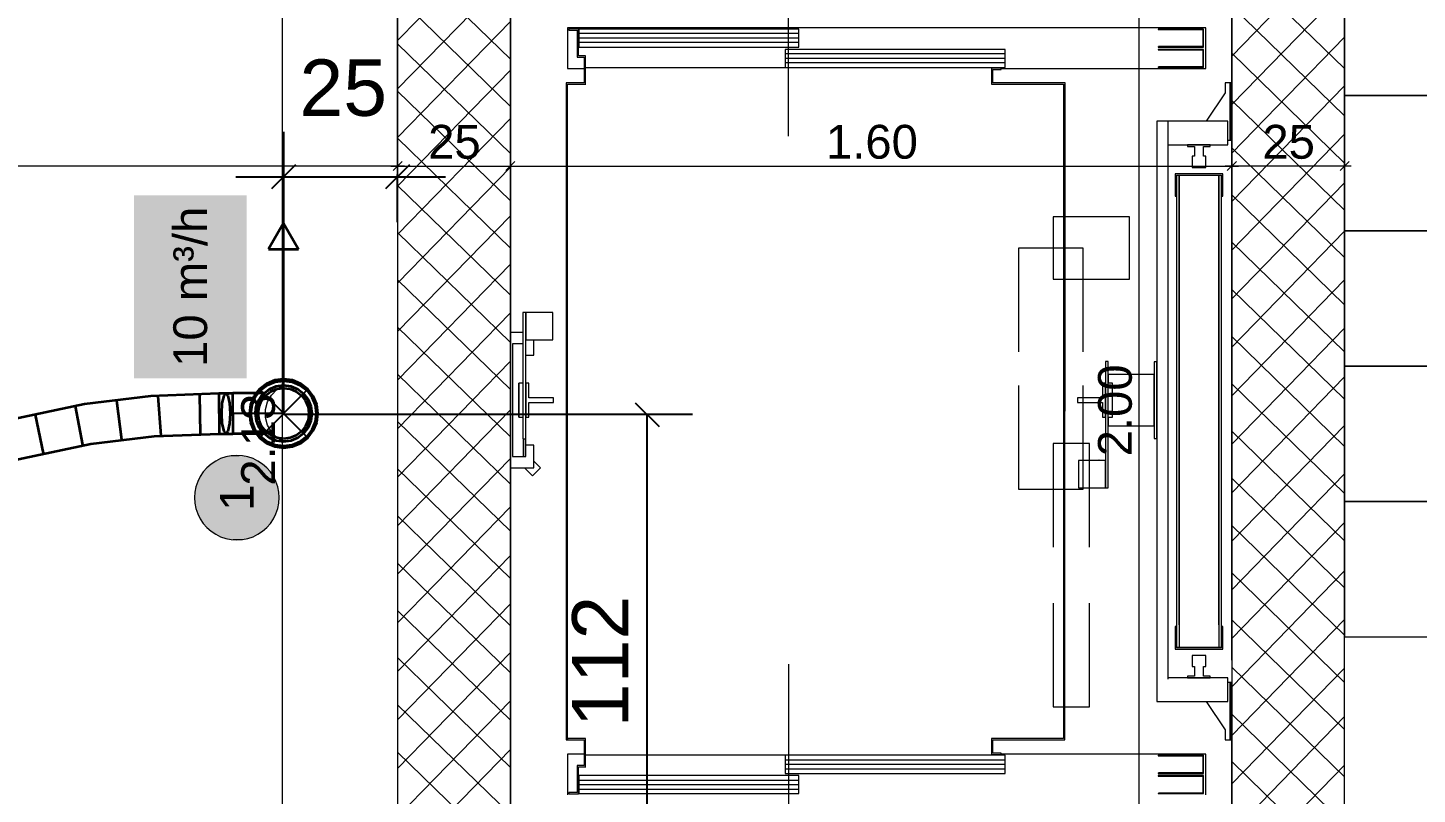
# Model space of a CAD drawing. Extents: x 0 to 1189, y 0 to 841.
# Drawn here: x 310.9 to 372.6, y 492.2 to 526.1 of the extents above; entities that cross this region are included whole.
import ezdxf
from ezdxf.lldxf.tags import DXFTag

# ---------------------------------------------------------------- set-up
doc = ezdxf.new("R2010")
doc.units = 0
doc.linetypes.add('_Hiddenline_', pattern=[3, 2, -1])
doc.layers.get('0').update_dxf_attribs({"lineweight": 35})
for name, color, linetype, lineweight in [('00-Referenzpunkte_IMPORT Neu', 7, 'Continuous', 25), ('211.5 Stahlbeton Kontur', 7, 'Continuous', 25), ('211.5 Stahlbeton Schraffur', 7, 'Continuous', 25), ('214.4 Treppen', 7, 'Continuous', 25), ('261.0 Aufzüge', 7, 'Continuous', 25), ('Bemassung', 7, 'Continuous', 25)]:
    doc.layers.add(name, color=color, linetype=linetype, lineweight=lineweight)
for name, color, linetype, lineweight, true_color in [('L_Auslass', 7, 'Continuous', 35, 0xababab), ('L_Mass', 5, 'Continuous', 25, 0x0000ff), ('L_Zuluft', 1, 'Continuous', 35, 0xff0000), ('L_Zuluft_eingelegt', 1, 'fein_strichliert', 35, 0xff0000)]:
    doc.layers.add(name, color=color, linetype=linetype, lineweight=lineweight, true_color=true_color)
doc.styles.get("Standard").update_dxf_attribs({"font": 'arial.ttf'})
tags = doc.linetypes.add('fein_strichliert', pattern=[4, 1, -2, 1]).pattern_tags.tags
tags[8:9] = [DXFTag(74, 4), DXFTag(75, 0), DXFTag(340, '0'), DXFTag(46, 0.0), DXFTag(50, 0.0), DXFTag(44, 0.0), DXFTag(45, 0.0)]
tags[6:7] = [DXFTag(74, 4), DXFTag(75, 0), DXFTag(340, '0'), DXFTag(46, 0.0), DXFTag(50, 0.0), DXFTag(44, 0.0), DXFTag(45, 0.0)]
tags[4:5] = [DXFTag(74, 4), DXFTag(75, 0), DXFTag(340, '0'), DXFTag(46, 0.0), DXFTag(50, 0.0), DXFTag(44, 0.0), DXFTag(45, 0.0)]
tags = doc.linetypes.add('STRICHPUNKT2', pattern=[12.7, 6.35, -3.175, 0, -3.175]).pattern_tags.tags
tags[10:11] = [DXFTag(74, 4), DXFTag(75, 0), DXFTag(340, '0'), DXFTag(46, 0.0), DXFTag(50, 0.0), DXFTag(44, 0.0), DXFTag(45, 0.0)]
tags[8:9] = [DXFTag(74, 4), DXFTag(75, 0), DXFTag(340, '0'), DXFTag(46, 0.0), DXFTag(50, 0.0), DXFTag(44, 0.0), DXFTag(45, 0.0)]
tags[6:7] = [DXFTag(74, 4), DXFTag(75, 0), DXFTag(340, '0'), DXFTag(46, 0.0), DXFTag(50, 0.0), DXFTag(44, 0.0), DXFTag(45, 0.0)]
tags[4:5] = [DXFTag(74, 4), DXFTag(75, 0), DXFTag(340, '0'), DXFTag(46, 0.0), DXFTag(50, 0.0), DXFTag(44, 0.0), DXFTag(45, 0.0)]

# ---------------------------------------------------------------- blocks, each defined once
blk = doc.blocks.new('Referenz-A0SO6TOG06', base_point=(4.401, 96.704))
at = {"layer": '00-Referenzpunkte_IMPORT Neu', "color": 0, "lineweight": 13}
blk.add_line((332.34, 494.135), (332.34, 484.135), dxfattribs=at)
at = {"layer": '211.5 Stahlbeton Kontur', "color": 0, "lineweight": 18}
for p, q in [((332.339, 484.136), (332.339, 534.136)), ((369.337, 484.135), (369.339, 534.135)), ((327.339, 529.136), (327.337, 484.137)), ((364.339, 529.135), (364.337, 489.135))]:
    blk.add_line(p, q, dxfattribs=at)
at = {"layer": '211.5 Stahlbeton Schraffur', "color": 0, "lineweight": 13}
for p, q in [((332.339, 524.741), (322.682, 534.137)), ((369.338, 524.321), (359.251, 534.135)), ((327.338, 525.569), (332.339, 530.708)), ((364.338, 524.879), (369.339, 530.019)), ((327.338, 523.418), (332.339, 528.557)), ((364.338, 522.728), (369.339, 527.868)), ((332.339, 522.649), (327.339, 527.514)), ((369.338, 522.228), (364.339, 527.092)), ((327.338, 521.267), (332.339, 526.406)), ((364.338, 520.577), (369.339, 525.716)), ((332.339, 520.556), (327.338, 525.421)), ((369.338, 520.135), (364.338, 525)), ((327.338, 519.116), (332.339, 524.255)), ((332.339, 518.463), (327.338, 523.328)), ((364.338, 518.426), (369.338, 523.565)), ((369.338, 518.042), (364.338, 522.907)), ((327.338, 516.965), (332.339, 522.104)), ((364.338, 516.275), (369.338, 521.414)), ((332.339, 516.37), (327.338, 521.235)), ((369.338, 515.949), (364.338, 520.814)), ((327.338, 514.814), (332.339, 519.953)), ((332.339, 514.277), (327.338, 519.142)), ((364.338, 514.124), (369.338, 519.263)), ((369.338, 513.857), (364.338, 518.721)), ((327.338, 512.663), (332.339, 517.802)), ((332.339, 512.184), (327.338, 517.05)), ((364.338, 511.973), (369.338, 517.112)), ((369.338, 511.764), (364.338, 516.629)), ((327.338, 510.512), (332.339, 515.651)), ((332.339, 510.092), (327.338, 514.957)), ((364.338, 509.822), (369.338, 514.961)), ((369.338, 509.671), (364.338, 514.536)), ((327.338, 508.36), (332.339, 513.5)), ((332.339, 507.999), (327.338, 512.864)), ((364.338, 507.671), (369.338, 512.81)), ((369.338, 507.578), (364.338, 512.443)), ((327.338, 506.209), (332.339, 511.349)), ((332.339, 505.906), (327.338, 510.771)), ((364.338, 505.52), (369.338, 510.659)), ((369.338, 505.486), (364.338, 510.35)), ((327.338, 504.058), (332.339, 509.198)), ((332.339, 503.813), (327.338, 508.679)), ((364.338, 503.369), (369.338, 508.508)), ((369.338, 503.393), (364.338, 508.258)), ((327.338, 501.907), (332.339, 507.047)), ((332.339, 501.72), (327.338, 506.586)), ((364.338, 501.218), (369.338, 506.357)), ((369.338, 501.3), (364.338, 506.165)), ((327.338, 499.756), (332.339, 504.896)), ((332.339, 499.627), (327.338, 504.493)), ((364.338, 499.067), (369.338, 504.206)), ((369.338, 499.207), (364.338, 504.072)), ((327.338, 497.605), (332.339, 502.745)), ((332.339, 497.535), (327.338, 502.4)), ((364.338, 496.915), (369.338, 502.055)), ((369.338, 497.115), (364.338, 501.979)), ((327.338, 495.454), (332.339, 500.594)), ((332.339, 495.442), (327.338, 500.308)), ((364.338, 494.764), (369.338, 499.904)), ((369.338, 495.022), (364.338, 499.886)), ((327.338, 493.303), (332.339, 498.443)), ((332.339, 493.349), (327.338, 498.215)), ((364.337, 492.613), (369.338, 497.752)), ((369.337, 492.929), (364.338, 497.794)), ((327.337, 491.152), (332.339, 496.292)), ((332.339, 491.256), (327.338, 496.122)), ((364.337, 490.462), (369.338, 495.601)), ((369.337, 490.836), (364.338, 495.701)), ((327.337, 489.001), (332.339, 494.141)), ((332.339, 489.163), (327.338, 494.029)), ((360.275, 484.135), (369.338, 493.45)), ((369.337, 488.744), (364.338, 493.608))]:
    blk.add_line(p, q, dxfattribs=at)
at = {"layer": '214.4 Treppen', "color": 0, "lineweight": 13}
for p, q in [((369.338, 529.135), (369.338, 523.135)), ((395.338, 523.135), (369.338, 523.135)), ((369.338, 523.135), (369.338, 517.135)), ((369.338, 523.135), (395.338, 523.135)), ((395.338, 517.135), (369.338, 517.135)), ((369.338, 517.135), (369.338, 511.135)), ((369.338, 517.135), (395.338, 517.135)), ((395.338, 511.135), (369.338, 511.135)), ((369.338, 511.135), (369.338, 505.135)), ((369.338, 511.135), (395.338, 511.135)), ((395.338, 505.135), (369.338, 505.135)), ((369.338, 505.135), (369.338, 499.135)), ((369.338, 505.135), (395.338, 505.135)), ((369.338, 499.135), (395.338, 499.135))]:
    blk.add_line(p, q, dxfattribs=at)
at = {"layer": '261.0 Aufzüge', "color": 0, "lineweight": 13}
for p, q in [((344.68, 521.325), (344.68, 531.925)), ((332.34, 529.125), (332.34, 512.625)), ((332.34, 490.125), (332.34, 529.125)), ((364.339, 523.685), (364.339, 529.125)), ((364.339, 529.125), (364.339, 490.125)), ((363.179, 526.125), (334.879, 526.125)), ((334.88, 526.125), (334.88, 524.325)), ((335.36, 526.085), (334.93, 526.085)), ((334.93, 526.085), (334.93, 526.025)), ((334.93, 526.025), (335.3, 526.025)), ((335.3, 526.025), (335.3, 524.825)), ((335.36, 524.885), (335.36, 526.085)), ((335.38, 526.075), (335.38, 525.275)), ((345.13, 525.875), (335.38, 525.875)), ((345.13, 525.675), (335.38, 525.675)), ((345.129, 526.075), (335.381, 526.075)), ((345.129, 525.275), (345.129, 526.075)), ((363.079, 526.075), (361.079, 526.075)), ((361.079, 526.075), (361.079, 526.055)), ((361.079, 526.055), (363.059, 526.055)), ((363.06, 526.055), (363.06, 525.295)), ((363.079, 525.275), (363.079, 526.075)), ((363.179, 524.325), (363.179, 526.125)), ((345.13, 525.475), (335.38, 525.475)), ((335.38, 525.275), (345.128, 525.275)), ((354.279, 525.175), (344.531, 525.175)), ((344.531, 525.175), (344.531, 524.375)), ((354.279, 524.375), (354.279, 525.175)), ((361.079, 525.295), (361.079, 525.275)), ((361.079, 525.275), (363.079, 525.275)), ((363.079, 525.175), (361.079, 525.175)), ((361.079, 525.175), (361.079, 525.155)), ((361.079, 525.155), (363.059, 525.155)), ((363.06, 525.295), (361.08, 525.295)), ((363.06, 525.155), (363.06, 524.395)), ((363.079, 524.375), (363.079, 525.175)), ((335.3, 524.825), (335.62, 524.825)), ((335.679, 524.885), (335.359, 524.885)), ((335.62, 524.825), (335.62, 523.685)), ((335.679, 523.625), (335.679, 524.885)), ((354.279, 524.975), (344.529, 524.975)), ((354.279, 524.775), (344.529, 524.775)), ((354.279, 524.575), (344.529, 524.575)), ((334.88, 524.325), (335.62, 524.325)), ((353.71, 524.355), (335.68, 524.355)), ((344.531, 524.375), (354.279, 524.375)), ((354.11, 524.335), (353.68, 524.335)), ((353.68, 524.335), (353.68, 523.625)), ((353.71, 524.335), (353.71, 524.355)), ((353.739, 524.275), (354.109, 524.275)), ((353.739, 523.685), (353.739, 524.275)), ((354.11, 524.275), (354.11, 524.335)), ((354.11, 524.325), (363.18, 524.325)), ((361.079, 524.395), (361.079, 524.375)), ((361.079, 524.375), (363.079, 524.375)), ((363.06, 524.395), (361.08, 524.395)), ((335.62, 523.685), (334.82, 523.685)), ((334.82, 523.685), (334.82, 494.575)), ((334.88, 523.635), (334.881, 523.635)), ((334.88, 523.625), (335.68, 523.625)), ((334.88, 494.635), (334.88, 523.625)), ((353.68, 523.625), (356.88, 523.625)), ((356.94, 523.685), (353.74, 523.685)), ((356.879, 523.635), (356.88, 523.635)), ((356.879, 523.625), (356.879, 494.635)), ((356.89, 523.625), (356.891, 523.625)), ((356.939, 494.575), (356.94, 523.685)), ((364.039, 523.245), (363.205, 521.985)), ((364.039, 523.685), (364.039, 523.245)), ((364.26, 523.685), (364.04, 523.685)), ((364.339, 523.685), (364.259, 523.685)), ((364.26, 521.145), (364.26, 523.685)), ((364.26, 523.685), (364.26, 521.145)), ((364.339, 521.145), (364.339, 523.685)), ((361.519, 521.985), (361.019, 521.985)), ((361.019, 521.985), (361.019, 496.275)), ((361.519, 497.265), (361.519, 521.985)), ((364.159, 521.985), (361.519, 521.985)), ((364.159, 520.945), (364.159, 521.985)), ((361.519, 520.945), (364.159, 520.945)), ((362.879, 520.945), (362.379, 520.945)), ((362.379, 520.945), (362.379, 520.875)), ((362.379, 520.875), (362.679, 520.875)), ((362.679, 520.875), (362.679, 520.445)), ((363.379, 520.945), (362.879, 520.945)), ((363.079, 520.445), (363.079, 520.875)), ((363.079, 520.875), (363.379, 520.875)), ((363.379, 520.875), (363.379, 520.945)), ((364.159, 521.145), (364.259, 521.145)), ((364.26, 521.145), (364.34, 521.145)), ((364.339, 498.105), (364.339, 521.145)), ((362.679, 520.445), (362.579, 520.445)), ((362.579, 520.445), (362.579, 519.945)), ((363.179, 520.445), (363.079, 520.445)), ((363.179, 519.945), (363.179, 520.445)), ((363.94, 519.665), (361.82, 519.665)), ((361.82, 519.665), (361.82, 518.665)), ((361.999, 519.585), (361.879, 519.585)), ((361.88, 519.605), (363.88, 519.605)), ((361.88, 518.665), (361.88, 519.605)), ((361.88, 519.585), (361.88, 498.655)), ((361.999, 499.665), (361.999, 519.585)), ((363.759, 519.585), (361.999, 519.585)), ((361.999, 519.585), (361.999, 498.675)), ((362.579, 519.945), (363.179, 519.945)), ((363.759, 499.665), (363.759, 519.585)), ((363.759, 519.585), (363.759, 498.675)), ((363.88, 519.585), (363.76, 519.585)), ((363.88, 519.605), (363.88, 518.665)), ((363.88, 498.675), (363.88, 519.585)), ((363.94, 518.665), (363.94, 519.665)), ((361.82, 518.665), (361.88, 518.665)), ((363.88, 518.665), (363.94, 518.665)), ((359.799, 517.745), (356.419, 517.745)), ((356.42, 517.745), (356.42, 514.985)), ((359.799, 514.985), (359.799, 517.745)), ((354.879, 516.365), (354.879, 511.775)), ((357.74, 516.365), (354.88, 516.365)), ((357.74, 511.775), (357.74, 516.365)), ((356.42, 514.985), (359.8, 514.985)), ((332.899, 513.505), (332.899, 507.905)), ((333.02, 513.505), (332.9, 513.505)), ((333.02, 507.905), (333.02, 513.505)), ((333.02, 513.505), (333.02, 512.305)), ((334.22, 513.505), (333.02, 513.505)), ((334.22, 512.305), (334.22, 513.505)), ((332.899, 512.625), (332.339, 512.625)), ((332.34, 512.625), (332.34, 506.625)), ((332.899, 512.125), (332.439, 512.125)), ((332.44, 512.125), (332.44, 507.125)), ((333.02, 512.305), (334.22, 512.305)), ((333.379, 511.625), (333.379, 512.305)), ((333.02, 511.625), (333.38, 511.625)), ((358.739, 511.345), (358.739, 505.745)), ((358.86, 511.345), (358.74, 511.345)), ((358.86, 505.745), (358.86, 511.345)), ((361.019, 511.325), (360.899, 511.325)), ((360.9, 511.325), (360.9, 507.925)), ((361.019, 507.925), (361.019, 511.325)), ((332.899, 510.375), (332.719, 510.375)), ((332.72, 510.375), (332.72, 508.875)), ((332.72, 510.375), (332.72, 508.875)), ((332.72, 508.875), (332.72, 510.375)), ((333.16, 510.375), (333.02, 510.375)), ((333.02, 510.375), (333.02, 508.875)), ((333.16, 509.725), (333.16, 510.375)), ((354.879, 510.275), (354.879, 505.685)), ((357.74, 505.685), (357.74, 510.275)), ((358.739, 510.375), (358.599, 510.375)), ((358.6, 510.375), (358.6, 509.725)), ((358.739, 508.875), (358.739, 510.375)), ((360.9, 510.765), (358.86, 510.765)), ((358.86, 510.765), (358.86, 510.375)), ((359.04, 510.375), (358.86, 510.375)), ((359.04, 508.875), (359.04, 510.375)), ((360.9, 508.485), (360.9, 510.765)), ((334.259, 509.725), (333.159, 509.725)), ((334.259, 509.525), (334.259, 509.725)), ((357.499, 509.725), (357.499, 509.525)), ((358.6, 509.725), (357.5, 509.725)), ((333.16, 509.525), (334.26, 509.525)), ((333.16, 508.875), (333.16, 509.525)), ((357.499, 509.525), (358.599, 509.525)), ((358.6, 509.525), (358.6, 508.875)), ((332.72, 508.875), (332.9, 508.875)), ((333.02, 508.875), (333.16, 508.875)), ((358.6, 508.875), (358.74, 508.875)), ((358.86, 508.875), (359.04, 508.875)), ((358.86, 508.875), (358.86, 508.485)), ((358.86, 508.485), (360.9, 508.485)), ((332.899, 507.905), (333.019, 507.905)), ((332.92, 507.125), (332.92, 507.905)), ((332.92, 507.905), (332.92, 507.125)), ((333.02, 507.125), (333.02, 507.905)), ((360.9, 507.925), (361.02, 507.925)), ((333.379, 507.625), (333.019, 507.625)), ((333.379, 506.625), (333.379, 507.625)), ((358.02, 507.705), (356.42, 507.705)), ((356.42, 507.705), (356.42, 503.115)), ((358.02, 503.115), (358.02, 507.705)), ((332.34, 506.625), (332.34, 490.125)), ((332.34, 506.625), (333.38, 506.625)), ((332.44, 507.125), (332.92, 507.125)), ((332.92, 507.125), (333.02, 507.125)), ((332.966, 506.625), (333.32, 506.271)), ((333.32, 506.272), (333.674, 506.626)), ((333.673, 506.625), (333.379, 506.919)), ((358.739, 506.945), (357.539, 506.945)), ((357.54, 506.945), (357.54, 505.745)), ((358.439, 506.979), (358.405, 506.945)), ((358.473, 506.945), (358.439, 506.979)), ((358.739, 505.745), (358.739, 506.945)), ((354.879, 505.685), (357.739, 505.685)), ((357.54, 505.745), (358.74, 505.745)), ((358.739, 505.745), (358.859, 505.745)), ((356.42, 500.625), (356.42, 496.035)), ((358.02, 496.035), (358.02, 500.625)), ((361.82, 499.595), (361.82, 498.595)), ((361.88, 499.595), (361.82, 499.595)), ((361.88, 498.655), (361.88, 499.595)), ((363.88, 499.595), (363.88, 498.655)), ((363.94, 499.595), (363.88, 499.595)), ((363.94, 498.595), (363.94, 499.595)), ((361.82, 498.595), (363.94, 498.595)), ((361.88, 498.675), (362, 498.675)), ((363.88, 498.655), (361.88, 498.655)), ((361.999, 498.675), (363.759, 498.675)), ((363.759, 498.675), (363.879, 498.675)), ((363.179, 498.315), (362.579, 498.315)), ((362.579, 498.315), (362.579, 497.815)), ((363.179, 497.815), (363.179, 498.315)), ((344.68, 497.925), (344.68, 487.325)), ((362.679, 497.385), (362.379, 497.385)), ((362.379, 497.385), (362.379, 497.315)), ((362.579, 497.815), (362.679, 497.815)), ((362.679, 497.815), (362.679, 497.385)), ((363.079, 497.815), (363.179, 497.815)), ((363.079, 497.385), (363.079, 497.815)), ((363.379, 497.385), (363.079, 497.385)), ((363.379, 497.315), (363.379, 497.385)), ((364.159, 497.315), (361.519, 497.315)), ((362.379, 497.315), (362.879, 497.315)), ((362.879, 497.315), (363.379, 497.315)), ((364.159, 496.275), (364.159, 497.315)), ((364.26, 497.115), (364.16, 497.115)), ((364.339, 497.115), (364.259, 497.115)), ((364.26, 494.575), (364.26, 497.115)), ((364.26, 497.115), (364.26, 494.575)), ((364.339, 494.575), (364.339, 497.115)), ((361.019, 496.275), (361.519, 496.275)), ((361.519, 496.275), (364.159, 496.275)), ((363.206, 496.275), (364.04, 495.015)), ((356.42, 496.035), (358.02, 496.035)), ((364.039, 495.015), (364.039, 494.575)), ((334.82, 494.575), (334.88, 494.575)), ((335.679, 494.635), (334.879, 494.635)), ((334.88, 494.635), (334.88, 494.575)), ((334.88, 494.575), (335.62, 494.575)), ((335.62, 494.575), (335.62, 493.435)), ((335.679, 493.375), (335.679, 494.635)), ((356.879, 494.635), (353.679, 494.635)), ((353.68, 494.635), (353.68, 493.925)), ((353.739, 493.985), (353.739, 494.575)), ((353.739, 494.575), (356.939, 494.575)), ((356.89, 494.635), (356.891, 494.635)), ((364.039, 494.575), (364.259, 494.575)), ((364.26, 494.575), (364.34, 494.575)), ((364.339, 489.135), (364.339, 494.575)), ((335.62, 493.935), (334.88, 493.935)), ((334.88, 493.935), (334.88, 492.135)), ((335.679, 493.905), (353.709, 493.905)), ((344.53, 493.685), (354.28, 493.685)), ((354.279, 493.885), (344.531, 493.885)), ((344.531, 493.885), (344.531, 493.085)), ((353.68, 493.925), (354.11, 493.925)), ((353.71, 493.905), (353.71, 493.925)), ((354.11, 493.985), (353.74, 493.985)), ((363.179, 493.935), (354.109, 493.935)), ((354.11, 493.925), (354.11, 493.985)), ((354.279, 493.085), (354.279, 493.885)), ((363.079, 493.885), (361.079, 493.885)), ((361.079, 493.885), (361.079, 493.865)), ((361.079, 493.865), (363.059, 493.865)), ((363.06, 493.865), (363.06, 493.105)), ((363.079, 493.085), (363.079, 493.885)), ((363.179, 492.135), (363.179, 493.935)), ((335.3, 493.435), (335.3, 492.235)), ((335.62, 493.435), (335.3, 493.435)), ((335.36, 492.175), (335.36, 493.375)), ((335.36, 493.375), (335.68, 493.375)), ((344.53, 493.485), (354.28, 493.485)), ((344.53, 493.285), (354.28, 493.285)), ((344.531, 493.085), (354.279, 493.085)), ((361.079, 493.105), (361.079, 493.085)), ((361.079, 493.085), (363.079, 493.085)), ((363.06, 493.105), (361.08, 493.105)), ((335.38, 492.985), (335.38, 492.185)), ((335.38, 492.785), (345.13, 492.785)), ((335.38, 492.585), (345.13, 492.585)), ((345.129, 492.985), (335.381, 492.985)), ((345.129, 492.185), (345.129, 492.985)), ((363.079, 492.985), (361.079, 492.985)), ((361.079, 492.985), (361.079, 492.965)), ((361.079, 492.965), (363.059, 492.965)), ((363.06, 492.965), (363.06, 492.205)), ((363.079, 492.185), (363.079, 492.985)), ((335.3, 492.235), (334.93, 492.235)), ((334.93, 492.235), (334.93, 492.175)), ((334.93, 492.175), (335.36, 492.175)), ((335.38, 492.385), (345.13, 492.385)), ((335.38, 492.185), (345.128, 492.185)), ((361.079, 492.205), (361.079, 492.185)), ((361.079, 492.185), (363.079, 492.185)), ((363.06, 492.205), (361.08, 492.205))]:
    blk.add_line(p, q, dxfattribs=at)
at = {"layer": 'Bemassung', "color": 0, "lineweight": 13}
for p, q in [((332.339, 519.626), (332.339, 532.136)), ((369.339, 532.135), (369.339, 519.626)), ((322.23, 486.537), (322.23, 529.136)), ((360.23, 489.135), (360.23, 529.135)), ((327.339, 527.136), (327.339, 519.626)), ((327.339, 519.626), (327.339, 527.136)), ((332.339, 519.626), (332.339, 527.136)), ((364.339, 519.626), (364.339, 527.135)), ((364.339, 527.135), (364.339, 519.626)), ((327.139, 519.801), (327.539, 520.201)), ((327.539, 520.201), (327.139, 519.801)), ((332.539, 520.201), (332.139, 519.801)), ((332.139, 519.801), (332.539, 520.201)), ((364.139, 519.801), (364.539, 520.201)), ((364.539, 520.201), (364.139, 519.801)), ((369.139, 519.801), (369.539, 520.201)), ((327.339, 520.001), (259.139, 520.001)), ((327.039, 520.001), (327.339, 520.001)), ((327.639, 520.001), (327.339, 520.001)), ((327.339, 520.001), (332.339, 520.001)), ((332.039, 520.001), (332.339, 520.001)), ((332.339, 520.001), (364.339, 520.001)), ((332.339, 520.001), (332.639, 520.001)), ((364.339, 520.001), (364.039, 520.001)), ((364.339, 520.001), (364.639, 520.001)), ((369.339, 520.001), (364.339, 520.001)), ((369.639, 520.001), (369.339, 520.001))]:
    blk.add_line(p, q, dxfattribs=at)
at = {"layer": 'Bemassung', "color": 0, "linetype": 'Continuous', "lineweight": 13, "ltscale": 0.13, "char_height": 1.5, "attachment_point": 1}
for s, insert in [('{\\fArial;25}', (328.695, 521.828)), ('{\\fArial;1.60}', (346.337, 521.829)), ('{\\fArial;25}', (365.695, 521.828))]:
    blk.add_mtext(s, dxfattribs=dict(at, insert=insert))
at = {"layer": 'Bemassung', "color": 0, "linetype": 'Continuous', "lineweight": 13, "ltscale": 0.13, "char_height": 1.5, "attachment_point": 1, "rotation": 90}
for s, insert in [('{\\fArial;2.00}', (358.403, 507.133)), ('{\\fArial;2.13}', (320.401, 505.835))]:
    blk.add_mtext(s, dxfattribs=dict(at, insert=insert))
blk = doc.blocks.new('Lüftungsrohr ComfoTube 90_ Rolle à 50 m-A0SO6TOI06', base_point=(196.775, 474.934))
at = {"color": 0, "linetype": 'ByBlock', "lineweight": -2, "ltscale": 0.35}
for p, q in [((313.448, 509.47), (316.4, 509.813)), ((316.4, 509.813), (319.402, 509.934)), ((316.709, 509.801), (316.83, 508.059)), ((318.548, 509.875), (318.588, 508.13)), ((319.402, 509.934), (319.574, 509.934)), ((319.42, 509.816), (319.42, 509.937)), ((319.42, 509.487), (319.42, 509.816)), ((319.624, 509.816), (319.549, 509.487)), ((319.574, 509.934), (319.726, 509.934)), ((319.726, 509.937), (319.624, 509.816)), ((319.828, 509.816), (319.726, 509.937)), ((319.726, 509.934), (319.878, 509.934)), ((319.903, 509.487), (319.828, 509.816)), ((319.878, 509.934), (320.032, 509.934)), ((320.032, 509.816), (320.032, 509.937)), ((320.032, 509.487), (320.032, 509.816)), ((307.757, 508.262), (313.448, 509.47)), ((313.039, 509.358), (313.357, 507.641)), ((314.867, 509.611), (315.093, 507.879)), ((319.42, 509.037), (319.42, 509.487)), ((319.42, 509.037), (319.42, 508.587)), ((319.549, 509.487), (319.522, 509.037)), ((319.522, 509.037), (319.549, 508.587)), ((319.93, 509.037), (319.903, 509.487)), ((319.903, 508.587), (319.93, 509.037)), ((320.032, 509.037), (320.032, 509.487)), ((320.032, 509.037), (320.032, 508.587)), ((311.258, 508.98), (311.616, 507.271)), ((319.42, 508.587), (319.42, 508.257)), ((319.549, 508.587), (319.624, 508.257)), ((319.828, 508.257), (319.903, 508.587)), ((320.032, 508.587), (320.032, 508.257)), ((313.739, 507.697), (316.54, 508.023)), ((316.54, 508.023), (319.438, 508.139)), ((319.42, 508.257), (319.42, 508.137)), ((319.438, 508.139), (319.574, 508.139)), ((319.574, 508.139), (319.726, 508.139)), ((319.624, 508.257), (319.726, 508.137)), ((319.726, 508.137), (319.828, 508.257)), ((319.726, 508.139), (319.878, 508.139)), ((319.878, 508.139), (320.032, 508.139)), ((320.032, 508.257), (320.032, 508.137)), ((308.205, 506.522), (313.739, 507.697))]:
    blk.add_line(p, q, dxfattribs=at)
blk = doc.blocks.new('Zuluft-Tellerventil Zehnder via STH 1-125-A0SO6TPC06', base_point=(320.762, 507.517))
at = {"color": 0, "lineweight": -2}
for p, q in [((321.522, 510.353), (321.207, 510.111)), ((321.889, 510.505), (321.522, 510.353)), ((322.282, 510.557), (321.889, 510.505)), ((321.959, 510.244), (322.282, 510.287)), ((322.282, 510.277), (321.961, 510.234)), ((322.676, 510.505), (322.282, 510.557)), ((322.282, 510.287), (322.606, 510.244)), ((322.603, 510.234), (322.282, 510.277)), ((323.042, 510.353), (322.676, 510.505)), ((323.357, 510.111), (323.042, 510.353)), ((320.966, 509.797), (320.814, 509.43)), ((321.207, 510.111), (320.966, 509.797)), ((321.075, 509.36), (321.2, 509.662)), ((321.208, 509.657), (321.085, 509.358)), ((321.2, 509.662), (321.398, 509.92)), ((321.405, 509.913), (321.208, 509.657)), ((321.308, 509.599), (321.487, 509.832)), ((321.398, 509.92), (321.657, 510.119)), ((321.662, 510.11), (321.405, 509.913)), ((321.487, 509.832), (321.72, 510.011)), ((321.657, 510.119), (321.959, 510.244)), ((321.961, 510.234), (321.662, 510.11)), ((321.72, 510.011), (321.991, 510.123)), ((321.991, 510.123), (322.282, 510.162)), ((322.282, 510.162), (322.573, 510.123)), ((322.573, 510.123), (322.845, 510.011)), ((322.902, 510.11), (322.603, 510.234)), ((322.606, 510.244), (322.907, 510.119)), ((322.845, 510.011), (323.078, 509.832)), ((323.159, 509.913), (322.902, 510.11)), ((322.907, 510.119), (323.166, 509.92)), ((323.078, 509.832), (323.257, 509.599)), ((323.356, 509.657), (323.159, 509.913)), ((323.166, 509.92), (323.365, 509.662)), ((323.48, 509.358), (323.356, 509.657)), ((323.599, 509.797), (323.357, 510.111)), ((323.365, 509.662), (323.49, 509.36)), ((323.75, 509.43), (323.599, 509.797)), ((320.814, 509.43), (320.762, 509.037)), ((320.762, 509.037), (320.814, 508.643)), ((321.032, 509.037), (321.075, 509.36)), ((321.075, 508.713), (321.032, 509.037)), ((321.085, 509.358), (321.042, 509.037)), ((321.042, 509.037), (321.085, 508.716)), ((321.157, 509.037), (321.196, 509.328)), ((321.196, 508.745), (321.157, 509.037)), ((321.196, 509.328), (321.308, 509.599)), ((323.257, 509.599), (323.369, 509.328)), ((323.369, 509.328), (323.407, 509.037)), ((323.407, 509.037), (323.369, 508.745)), ((323.522, 509.037), (323.48, 509.358)), ((323.48, 508.716), (323.522, 509.037)), ((323.49, 509.36), (323.532, 509.037)), ((323.532, 509.037), (323.49, 508.713)), ((323.802, 509.037), (323.75, 509.43)), ((323.75, 508.643), (323.802, 509.037)), ((320.814, 508.643), (320.966, 508.277)), ((321.2, 508.412), (321.075, 508.713)), ((321.085, 508.716), (321.208, 508.417)), ((321.308, 508.474), (321.196, 508.745)), ((321.208, 508.417), (321.405, 508.16)), ((321.487, 508.241), (321.308, 508.474)), ((323.257, 508.474), (323.078, 508.241)), ((323.159, 508.16), (323.356, 508.417)), ((323.369, 508.745), (323.257, 508.474)), ((323.356, 508.417), (323.48, 508.716)), ((323.49, 508.713), (323.365, 508.412)), ((323.599, 508.277), (323.75, 508.643)), ((320.966, 508.277), (321.207, 507.962)), ((321.398, 508.153), (321.2, 508.412)), ((321.207, 507.962), (321.522, 507.72)), ((321.657, 507.954), (321.398, 508.153)), ((321.405, 508.16), (321.662, 507.963)), ((321.72, 508.062), (321.487, 508.241)), ((321.959, 507.829), (321.657, 507.954)), ((321.662, 507.963), (321.961, 507.839)), ((321.991, 507.95), (321.72, 508.062)), ((322.282, 507.787), (321.959, 507.829)), ((321.961, 507.839), (322.282, 507.797)), ((322.282, 507.912), (321.991, 507.95)), ((322.573, 507.95), (322.282, 507.912)), ((322.282, 507.797), (322.603, 507.839)), ((322.606, 507.829), (322.282, 507.787)), ((322.845, 508.062), (322.573, 507.95)), ((322.603, 507.839), (322.902, 507.963)), ((322.907, 507.954), (322.606, 507.829)), ((323.078, 508.241), (322.845, 508.062)), ((322.902, 507.963), (323.159, 508.16)), ((323.166, 508.153), (322.907, 507.954)), ((323.042, 507.72), (323.357, 507.962)), ((323.365, 508.412), (323.166, 508.153)), ((323.357, 507.962), (323.599, 508.277)), ((321.522, 507.72), (321.889, 507.568)), ((321.889, 507.568), (322.282, 507.517)), ((322.282, 507.517), (322.676, 507.568)), ((322.676, 507.568), (323.042, 507.72))]:
    blk.add_line(p, q, dxfattribs=at)
at = {"color": 0, "linetype": 'STRICHPUNKT2', "lineweight": 25, "ltscale": 0.25}
for p, q in [((323.357, 507.962), (321.207, 510.111)), ((321.207, 507.962), (323.357, 510.111)), ((322.282, 509.037), (322.282, 509.037))]:
    blk.add_line(p, q, dxfattribs=at)
blk = doc.blocks.new('Bauteilbeschriftung-A0SO6TPE06', base_point=(315.64, 510.6))
at = {"color": 7, "linetype": 'ByBlock', "lineweight": -2, "ltscale": 0.35, "true_color": 0xffffff}
for points in [[(315.64, 510.6), (320.64, 510.6), (315.64, 518.702)], [(320.64, 510.6), (315.64, 518.702), (320.64, 518.702)]]:
    blk.add_solid(points, dxfattribs=at)
at = {"color": 0, "linetype": 'ByBlock', "lineweight": -2, "ltscale": 0.35, "insert": (317.39, 511.1), "char_height": 1.5, "attachment_point": 1, "rotation": 90}
blk.add_mtext('{\\fArial;10 m³/h}', dxfattribs=at)
blk = doc.blocks.new('Positionsnummer-A0SO6TPG06', base_point=(318.333, 503.43))
at = {"color": 0, "linetype": 'ByBlock', "lineweight": 18, "ltscale": 0.18}
for p, q in [((318.882, 506.63), (318.72, 506.446)), ((319.066, 506.792), (318.882, 506.63)), ((319.27, 506.928), (319.066, 506.792)), ((319.49, 507.037), (319.27, 506.928)), ((319.722, 507.116), (319.49, 507.037)), ((319.963, 507.163), (319.722, 507.116)), ((320.208, 507.18), (319.963, 507.163)), ((320.452, 507.163), (320.208, 507.18)), ((320.693, 507.116), (320.452, 507.163)), ((320.925, 507.037), (320.693, 507.116)), ((321.145, 506.928), (320.925, 507.037)), ((321.349, 506.792), (321.145, 506.928)), ((321.533, 506.63), (321.349, 506.792)), ((321.695, 506.446), (321.533, 506.63)), ((318.475, 506.022), (318.396, 505.79)), ((318.584, 506.242), (318.475, 506.022)), ((318.72, 506.446), (318.584, 506.242)), ((321.831, 506.242), (321.695, 506.446)), ((321.94, 506.022), (321.831, 506.242)), ((322.019, 505.79), (321.94, 506.022)), ((318.349, 505.549), (318.333, 505.305)), ((318.396, 505.79), (318.349, 505.549)), ((322.067, 505.549), (322.019, 505.79)), ((322.083, 505.305), (322.067, 505.549)), ((318.333, 505.305), (318.349, 505.06)), ((318.349, 505.06), (318.396, 504.819)), ((318.396, 504.819), (318.475, 504.587)), ((321.94, 504.587), (322.019, 504.819)), ((322.019, 504.819), (322.067, 505.06)), ((322.067, 505.06), (322.083, 505.305)), ((318.475, 504.587), (318.584, 504.367)), ((318.584, 504.367), (318.72, 504.163)), ((318.72, 504.163), (318.882, 503.979)), ((321.533, 503.979), (321.695, 504.163)), ((321.695, 504.163), (321.831, 504.367)), ((321.831, 504.367), (321.94, 504.587)), ((318.882, 503.979), (319.066, 503.817)), ((319.066, 503.817), (319.27, 503.681)), ((319.27, 503.681), (319.49, 503.572)), ((319.49, 503.572), (319.722, 503.493)), ((319.722, 503.493), (319.963, 503.446)), ((320.452, 503.446), (320.693, 503.493)), ((320.693, 503.493), (320.925, 503.572)), ((320.925, 503.572), (321.145, 503.681)), ((321.145, 503.681), (321.349, 503.817)), ((321.349, 503.817), (321.533, 503.979)), ((319.963, 503.446), (320.208, 503.43)), ((320.208, 503.43), (320.452, 503.446))]:
    blk.add_line(p, q, dxfattribs=at)
at = {"color": 7, "linetype": 'ByBlock', "lineweight": -2, "ltscale": 0.35, "true_color": 0xffffff}
for points in [[(321.616, 506.542), (318.803, 506.542), (321.547, 506.613)], [(318.803, 506.542), (321.547, 506.613), (318.865, 506.613)], [(321.547, 506.613), (318.865, 506.613), (321.481, 506.681)], [(318.865, 506.613), (321.481, 506.681), (318.938, 506.681)], [(321.481, 506.681), (318.938, 506.681), (321.405, 506.744)], [(318.938, 506.681), (321.405, 506.744), (319.006, 506.744)], [(321.405, 506.744), (319.006, 506.744), (321.333, 506.804)], [(319.006, 506.744), (321.333, 506.804), (319.086, 506.804)], [(321.333, 506.804), (319.086, 506.804), (321.25, 506.86)], [(319.086, 506.804), (321.25, 506.86), (319.161, 506.86)], [(321.25, 506.86), (319.161, 506.86), (321.173, 506.912)], [(319.161, 506.86), (321.173, 506.912), (319.247, 506.912)], [(321.173, 506.912), (319.247, 506.912), (321.084, 506.96)], [(319.247, 506.912), (321.084, 506.96), (319.326, 506.96)], [(321.084, 506.96), (319.326, 506.96), (321.002, 507.003)], [(319.326, 506.96), (321.002, 507.003), (319.419, 507.003)], [(321.002, 507.003), (319.419, 507.003), (320.907, 507.041)], [(319.419, 507.003), (320.907, 507.041), (319.501, 507.041)], [(320.907, 507.041), (319.501, 507.041), (320.824, 507.075)], [(319.501, 507.041), (320.824, 507.075), (319.599, 507.075)], [(320.824, 507.075), (319.599, 507.075), (320.723, 507.105)], [(319.599, 507.075), (320.723, 507.105), (319.684, 507.105)], [(320.723, 507.105), (319.684, 507.105), (320.638, 507.129)], [(319.684, 507.105), (320.638, 507.129), (319.788, 507.129)], [(320.638, 507.129), (319.788, 507.129), (320.53, 507.149)], [(319.788, 507.129), (320.53, 507.149), (319.871, 507.149)], [(320.53, 507.149), (319.871, 507.149), (320.448, 507.164)], [(319.871, 507.149), (320.448, 507.164), (319.986, 507.164)], [(320.448, 507.164), (319.986, 507.164), (320.32, 507.174)], [(319.986, 507.164), (320.32, 507.174), (320.063, 507.174)], [(320.32, 507.174), (320.063, 507.174), (320.256, 507.179)], [(321.994, 505.875), (318.424, 505.875), (321.959, 505.966)], [(318.424, 505.875), (321.959, 505.966), (318.453, 505.966)], [(321.959, 505.966), (318.453, 505.966), (321.926, 506.055)], [(318.453, 505.966), (321.926, 506.055), (318.492, 506.055)], [(321.926, 506.055), (318.492, 506.055), (321.882, 506.143)], [(318.492, 506.055), (321.882, 506.143), (318.53, 506.143)], [(321.882, 506.143), (318.53, 506.143), (321.839, 506.228)], [(318.53, 506.143), (321.839, 506.228), (318.579, 506.228)], [(321.839, 506.228), (318.579, 506.228), (321.787, 506.311)], [(318.579, 506.228), (321.787, 506.311), (318.626, 506.311)], [(321.787, 506.311), (318.626, 506.311), (321.736, 506.391)], [(318.626, 506.311), (321.736, 506.391), (318.682, 506.391)], [(321.736, 506.391), (318.682, 506.391), (321.675, 506.468)], [(318.682, 506.391), (321.675, 506.468), (318.737, 506.468)], [(321.675, 506.468), (318.737, 506.468), (321.616, 506.542)], [(318.737, 506.468), (321.616, 506.542), (318.803, 506.542)], [(322.078, 505.401), (318.335, 505.401), (322.073, 505.497)], [(318.335, 505.401), (322.073, 505.497), (318.345, 505.497)], [(322.083, 505.305), (318.335, 505.305), (322.078, 505.401)], [(318.335, 505.305), (322.078, 505.401), (318.335, 505.401)], [(322.073, 505.497), (318.345, 505.497), (322.058, 505.593)], [(318.345, 505.497), (322.058, 505.593), (318.355, 505.593)], [(322.058, 505.593), (318.355, 505.593), (322.043, 505.688)], [(318.355, 505.593), (322.043, 505.688), (318.375, 505.688)], [(322.043, 505.688), (318.375, 505.688), (322.018, 505.782)], [(318.375, 505.688), (322.018, 505.782), (318.394, 505.782)], [(322.018, 505.782), (318.394, 505.782), (321.994, 505.875)], [(318.394, 505.782), (321.994, 505.875), (318.424, 505.875)], [(322.078, 505.208), (318.335, 505.208), (322.083, 505.305)], [(318.335, 505.208), (322.083, 505.305), (318.335, 505.305)], [(318.345, 505.112), (322.078, 505.208), (318.335, 505.208)], [(322.073, 505.112), (318.345, 505.112), (322.078, 505.208)], [(318.355, 505.016), (322.073, 505.112), (318.345, 505.112)], [(322.058, 505.016), (318.355, 505.016), (322.073, 505.112)], [(318.375, 504.921), (322.058, 505.016), (318.355, 505.016)], [(322.043, 504.921), (318.375, 504.921), (322.058, 505.016)], [(318.394, 504.827), (322.043, 504.921), (318.375, 504.921)], [(322.018, 504.827), (318.394, 504.827), (322.043, 504.921)], [(318.424, 504.734), (322.018, 504.827), (318.394, 504.827)], [(321.994, 504.734), (318.424, 504.734), (322.018, 504.827)], [(318.453, 504.643), (321.994, 504.734), (318.424, 504.734)], [(321.959, 504.643), (318.453, 504.643), (321.994, 504.734)], [(318.492, 504.554), (321.959, 504.643), (318.453, 504.643)], [(321.926, 504.554), (318.492, 504.554), (321.959, 504.643)], [(318.53, 504.466), (321.926, 504.554), (318.492, 504.554)], [(321.882, 504.466), (318.53, 504.466), (321.926, 504.554)], [(318.579, 504.381), (321.882, 504.466), (318.53, 504.466)], [(321.839, 504.381), (318.579, 504.381), (321.882, 504.466)], [(318.626, 504.298), (321.839, 504.381), (318.579, 504.381)], [(321.787, 504.298), (318.626, 504.298), (321.839, 504.381)], [(318.682, 504.218), (321.787, 504.298), (318.626, 504.298)], [(321.736, 504.218), (318.682, 504.218), (321.787, 504.298)], [(318.737, 504.141), (321.736, 504.218), (318.682, 504.218)], [(321.675, 504.141), (318.737, 504.141), (321.736, 504.218)], [(318.803, 504.067), (321.675, 504.141), (318.737, 504.141)], [(321.616, 504.067), (318.803, 504.067), (321.675, 504.141)], [(318.865, 503.996), (321.616, 504.067), (318.803, 504.067)], [(321.547, 503.996), (318.865, 503.996), (321.616, 504.067)], [(318.938, 503.928), (321.547, 503.996), (318.865, 503.996)], [(321.481, 503.928), (318.938, 503.928), (321.547, 503.996)], [(319.006, 503.865), (321.481, 503.928), (318.938, 503.928)], [(321.405, 503.865), (319.006, 503.865), (321.481, 503.928)], [(319.086, 503.805), (321.405, 503.865), (319.006, 503.865)], [(321.333, 503.805), (319.086, 503.805), (321.405, 503.865)], [(319.161, 503.749), (321.333, 503.805), (319.086, 503.805)], [(321.25, 503.749), (319.161, 503.749), (321.333, 503.805)], [(319.247, 503.697), (321.25, 503.749), (319.161, 503.749)], [(321.173, 503.697), (319.247, 503.697), (321.25, 503.749)], [(319.326, 503.65), (321.173, 503.697), (319.247, 503.697)], [(321.084, 503.65), (319.326, 503.65), (321.173, 503.697)], [(319.419, 503.606), (321.084, 503.65), (319.326, 503.65)], [(321.002, 503.606), (319.419, 503.606), (321.084, 503.65)], [(319.501, 503.568), (321.002, 503.606), (319.419, 503.606)], [(320.907, 503.568), (319.501, 503.568), (321.002, 503.606)], [(319.599, 503.534), (320.907, 503.568), (319.501, 503.568)], [(320.824, 503.534), (319.599, 503.534), (320.907, 503.568)], [(319.684, 503.504), (320.824, 503.534), (319.599, 503.534)], [(320.723, 503.504), (319.684, 503.504), (320.824, 503.534)], [(319.788, 503.48), (320.723, 503.504), (319.684, 503.504)], [(320.638, 503.48), (319.788, 503.48), (320.723, 503.504)], [(319.871, 503.46), (320.638, 503.48), (319.788, 503.48)], [(320.53, 503.46), (319.871, 503.46), (320.638, 503.48)], [(319.986, 503.445), (320.53, 503.46), (319.871, 503.46)], [(320.448, 503.445), (319.986, 503.445), (320.53, 503.46)], [(320.063, 503.435), (320.448, 503.445), (319.986, 503.445)], [(320.32, 503.435), (320.063, 503.435), (320.448, 503.445)], [(320.256, 503.43), (320.32, 503.435), (320.063, 503.435)]]:
    blk.add_solid(points, dxfattribs=at)
at = {"color": 0, "linetype": 'ByBlock', "lineweight": 18, "ltscale": 0.18, "insert": (319.458, 504.14), "char_height": 1.5, "attachment_point": 1, "rotation": 90}
blk.add_mtext('{\\fArial; 1 }', dxfattribs=at)
blk = doc.blocks.new('TVA 125 _ Tube 90_ ohne EB_ weiss_ seitlich_ mit Bügel-A0SO6TPI06', base_point=(320.032, 507.587))
at = {"color": 0, "linetype": 'ByBlock', "lineweight": -2, "ltscale": 0.35}
for p, q in [((321.257, 510.062), (321.557, 510.292)), ((321.557, 510.292), (321.907, 510.437)), ((321.907, 510.437), (322.282, 510.487)), ((321.959, 510.244), (322.282, 510.287)), ((322.282, 510.487), (322.658, 510.437)), ((322.282, 510.287), (322.606, 510.244)), ((322.658, 510.437), (323.007, 510.292)), ((323.007, 510.292), (323.308, 510.062)), ((320.032, 509.906), (320.032, 509.937)), ((321.415, 509.937), (320.032, 509.937)), ((320.032, 509.816), (320.032, 509.906)), ((320.032, 509.673), (320.032, 509.816)), ((320.032, 509.487), (320.032, 509.673)), ((320.882, 509.412), (321.027, 509.762)), ((321.027, 509.762), (321.257, 510.062)), ((321.075, 509.36), (321.2, 509.662)), ((321.116, 509.487), (321.206, 509.673)), ((321.2, 509.662), (321.398, 509.92)), ((321.206, 509.673), (321.305, 509.816)), ((321.305, 509.816), (321.384, 509.906)), ((321.384, 509.906), (321.415, 509.937)), ((321.398, 509.92), (321.657, 510.119)), ((321.657, 510.119), (321.959, 510.244)), ((322.606, 510.244), (322.907, 510.119)), ((322.907, 510.119), (323.166, 509.92)), ((323.166, 509.92), (323.365, 509.662)), ((323.308, 510.062), (323.538, 509.762)), ((323.365, 509.662), (323.49, 509.36)), ((323.538, 509.762), (323.683, 509.412)), ((320.032, 509.27), (320.032, 509.487)), ((320.032, 509.037), (320.032, 509.27)), ((320.032, 509.037), (320.032, 508.804)), ((320.832, 509.037), (320.882, 509.412)), ((320.882, 508.661), (320.832, 509.037)), ((321.032, 509.037), (321.075, 509.36)), ((321.032, 509.037), (321.054, 509.27)), ((321.075, 508.713), (321.032, 509.037)), ((321.032, 509.037), (321.054, 508.804)), ((321.054, 509.27), (321.116, 509.487)), ((323.49, 509.36), (323.532, 509.037)), ((323.532, 509.037), (323.49, 508.713)), ((323.683, 509.412), (323.732, 509.037)), ((323.732, 509.037), (323.683, 508.661)), ((320.032, 508.804), (320.032, 508.587)), ((320.032, 508.587), (320.032, 508.4)), ((321.027, 508.312), (320.882, 508.661)), ((321.054, 508.804), (321.116, 508.587)), ((321.2, 508.412), (321.075, 508.713)), ((321.116, 508.587), (321.206, 508.4)), ((323.49, 508.713), (323.365, 508.412)), ((323.683, 508.661), (323.538, 508.312)), ((320.032, 508.4), (320.032, 508.257)), ((320.032, 508.257), (320.032, 508.167)), ((320.032, 508.167), (320.032, 508.137)), ((321.415, 508.137), (320.032, 508.137)), ((321.257, 508.011), (321.027, 508.312)), ((321.398, 508.153), (321.2, 508.412)), ((321.206, 508.4), (321.305, 508.257)), ((321.557, 507.781), (321.257, 508.011)), ((321.305, 508.257), (321.384, 508.167)), ((321.384, 508.167), (321.415, 508.137)), ((321.657, 507.954), (321.398, 508.153)), ((321.959, 507.829), (321.657, 507.954)), ((322.282, 507.787), (321.959, 507.829)), ((322.606, 507.829), (322.282, 507.787)), ((322.907, 507.954), (322.606, 507.829)), ((323.166, 508.153), (322.907, 507.954)), ((323.308, 508.011), (323.007, 507.781)), ((323.365, 508.412), (323.166, 508.153)), ((323.538, 508.312), (323.308, 508.011)), ((321.907, 507.636), (321.557, 507.781)), ((322.282, 507.587), (321.907, 507.636)), ((322.658, 507.636), (322.282, 507.587)), ((323.007, 507.781), (322.658, 507.636))]:
    blk.add_line(p, q, dxfattribs=at)
at = {"color": 0, "linetype": '_Hiddenline_', "lineweight": 18}
for p, q in [((321.984, 510.105), (322.282, 510.287)), ((321.57, 509.549), (321.741, 509.854)), ((321.741, 509.854), (321.984, 510.105)), ((321.481, 509.211), (321.57, 509.549)), ((321.481, 508.862), (321.481, 509.211)), ((321.57, 508.524), (321.481, 508.862)), ((321.741, 508.219), (321.57, 508.524)), ((321.984, 507.968), (321.741, 508.219)), ((322.282, 507.787), (321.984, 507.968))]:
    blk.add_line(p, q, dxfattribs=at)
at = {"color": 0, "linetype": 'STRICHPUNKT2', "lineweight": 25, "ltscale": 0.25}
for q in [(320.032, 509.037), (322.282, 509.037)]:
    blk.add_line((322.282, 509.037), q, dxfattribs=at)
blk = doc.blocks.new('Pfeil Auslass einzel-A0SO6TRW06', base_point=(321.616, 512.471))
at = {"color": 0, "linetype": 'ByBlock', "lineweight": -2, "ltscale": 0.35}
for p, q in [((322.282, 517.471), (321.616, 516.316)), ((322.282, 517.471), (322.949, 516.316)), ((321.616, 516.316), (322.949, 516.316)), ((322.282, 512.471), (322.282, 516.316))]:
    blk.add_line(p, q, dxfattribs=at)
blk = doc.blocks.new('Maß-A0SO6TTG06', base_point=(320.161, 509.037))
at = {"color": 0, "linetype": 'ByBlock', "lineweight": -2, "ltscale": 0.25}
for p, q in [((322.282, 521.52), (322.282, 509.037)), ((320.161, 519.52), (329.46, 519.52)), ((322.813, 520.05), (321.752, 518.99)), ((327.869, 520.05), (326.808, 518.99)), ((327.339, 517.52), (327.339, 519.626))]:
    blk.add_line(p, q, dxfattribs=at)
at = {"color": 0, "linetype": 'ByBlock', "lineweight": -2, "ltscale": 0.25, "insert": (322.986, 524.728), "char_height": 2.5, "attachment_point": 1}
blk.add_mtext('{\\fArial;25}', dxfattribs=at)
blk = doc.blocks.new('Maß-A0SO6TV206', base_point=(322.23, 486.006))
at = {"color": 0, "linetype": 'ByBlock', "lineweight": -2, "ltscale": 0.25}
for p, q in [((337.882, 509.514), (338.942, 508.454)), ((340.412, 508.984), (322.23, 508.984)), ((338.412, 486.537), (338.412, 508.984)), ((337.882, 487.067), (338.942, 486.006)), ((340.412, 486.537), (323.596, 486.537))]:
    blk.add_line(p, q, dxfattribs=at)
at = {"color": 0, "linetype": 'ByBlock', "lineweight": -2, "ltscale": 0.25, "insert": (335.079, 495.13), "char_height": 2.5, "attachment_point": 1, "rotation": 90}
blk.add_mtext('{\\fArial;112}', dxfattribs=at)

msp = doc.modelspace()

# ---------------------------------------------------------------- block references
at = {"color": 8, "lineweight": 25, "ltscale": 0.25, "true_color": 0x808080}
msp.add_blockref('Referenz-A0SO6TOG06', (4.401, 96.704), dxfattribs=at)
at = {"layer": 'L_Auslass', "ltscale": 0.35}
for name, p in [('Bauteilbeschriftung-A0SO6TPE06', (315.64, 510.6)), ('Positionsnummer-A0SO6TPG06', (318.333, 503.43))]:
    msp.add_blockref(name, p, dxfattribs=at)
at = {"layer": 'L_Auslass', "linetype": 'Continuous', "ltscale": 0.35}
msp.add_blockref('Zuluft-Tellerventil Zehnder via STH 1-125-A0SO6TPC06', (320.762, 507.517), dxfattribs=at)
at = {"layer": 'L_Mass', "ltscale": 0.25}
for name, p in [('Maß-A0SO6TTG06', (320.161, 509.037)), ('Maß-A0SO6TV206', (322.23, 486.006))]:
    msp.add_blockref(name, p, dxfattribs=at)
at = {"layer": 'L_Zuluft', "ltscale": 0.35}
msp.add_blockref('Pfeil Auslass einzel-A0SO6TRW06', (321.616, 512.471), dxfattribs=at)
at = {"layer": 'L_Zuluft_eingelegt', "linetype": 'Continuous', "ltscale": 0.35}
for name, p in [('TVA 125 _ Tube 90_ ohne EB_ weiss_ seitlich_ mit Bügel-A0SO6TPI06', (320.032, 507.587)), ('Lüftungsrohr ComfoTube 90_ Rolle à 50 m-A0SO6TOI06', (196.775, 474.934))]:
    msp.add_blockref(name, p, dxfattribs=at)

doc.saveas('drawing.dxf')
